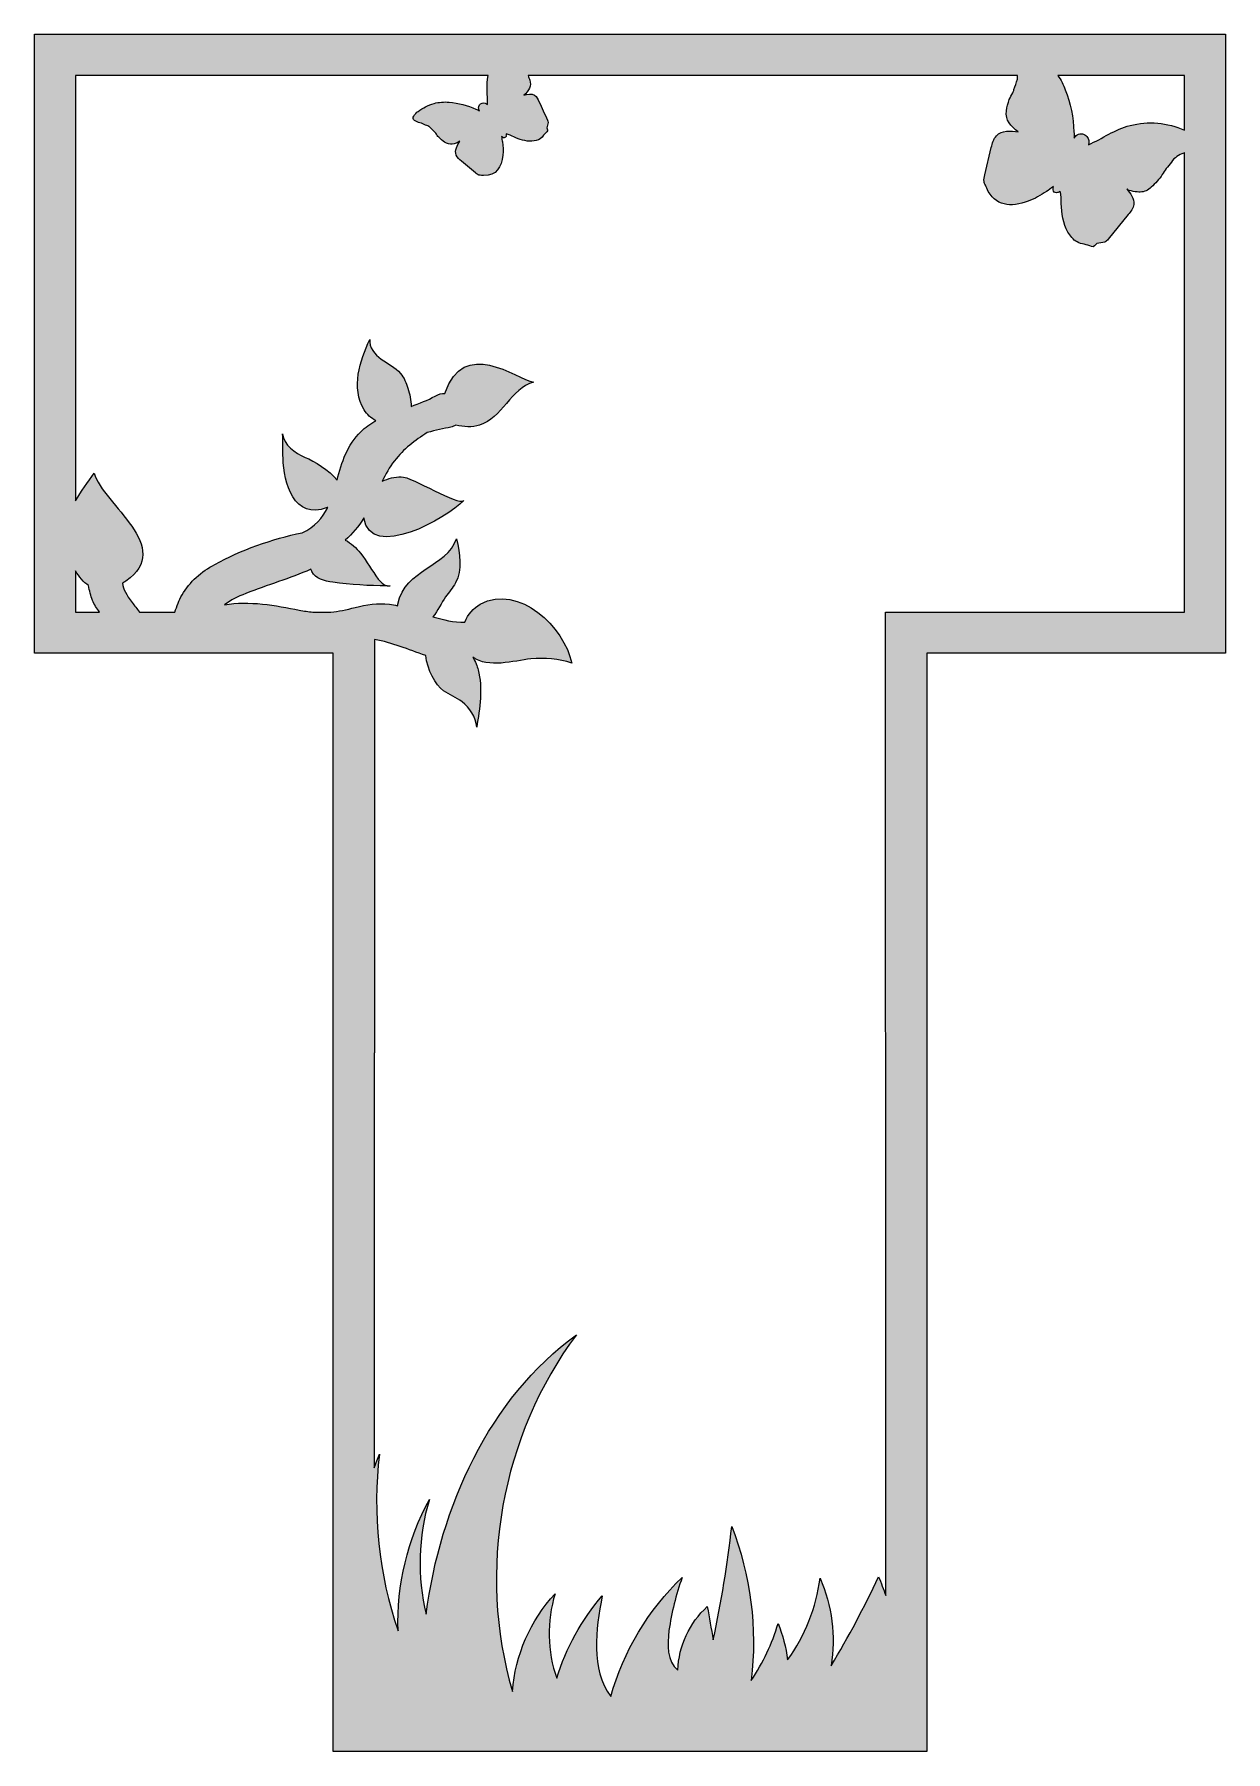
# Model space of a CAD drawing. Header units: millimetres. Extents: x 91 to 649, y -301 to -24.
# Drawn here: x 562.8 to 649.5, y -300.7 to -175.7 of the extents above; entities that cross this region are included whole.
import ezdxf

# ---------------------------------------------------------------- set-up
doc = ezdxf.new("R2010")
doc.units = ezdxf.units.MM
doc.header["$MEASUREMENT"] = 0
doc.layers.add('Layer 1', color=7, linetype='Continuous')

# ---------------------------------------------------------------- blocks, each defined once
blk = doc.blocks.new('block 2')
at = {"layer": 'Layer 1'}
h = blk.add_hatch(color=1, dxfattribs=at)
h.dxf.hatch_style = 2
edge = h.paths.add_edge_path()
edge.add_spline(control_points=[(649.49, -220.76), (649.49, -220.76), (649.49, -175.7), (649.49, -175.7), (649.49, -175.7), (562.78, -175.7), (562.78, -175.7), (562.78, -175.7), (562.78, -175.7), (562.78, -175.7), (562.78, -175.7), (562.78, -175.7), (562.78, -175.7), (562.78, -175.7), (562.78, -216.94), (562.78, -216.94), (562.78, -216.94), (562.78, -216.94), (562.78, -216.94), (562.78, -216.94), (562.78, -220.76), (562.78, -220.76), (562.78, -220.76), (584.53, -220.76), (584.53, -220.76), (584.53, -220.76), (584.53, -239.09), (584.53, -239.09), (584.52, -239.09), (584.52, -239.09), (584.52, -239.1), (584.52, -239.1), (584.52, -246.85), (584.52, -246.85), (584.52, -246.85), (584.52, -300.73), (584.52, -300.73), (584.52, -300.73), (584.52, -300.73), (584.52, -300.73), (584.52, -300.73), (627.75, -300.73), (627.75, -300.73), (627.75, -300.73), (627.75, -300.73), (627.75, -300.73), (627.75, -300.73), (627.75, -246.85), (627.75, -246.85), (627.75, -246.85), (627.75, -236.84), (627.75, -236.84), (627.75, -236.83), (627.74, -236.83), (627.74, -236.83), (627.74, -236.83), (627.74, -220.76), (627.74, -220.76), (627.74, -220.76), (649.49, -220.76), (649.49, -220.76)], knot_values=[0, 0, 0, 0, 1, 1, 1, 2, 2, 2, 3, 3, 3, 4, 4, 4, 5, 5, 5, 6, 6, 6, 7, 7, 7, 8, 8, 8, 9, 9, 9, 10, 10, 10, 11, 11, 11, 12, 12, 12, 13, 13, 13, 14, 14, 14, 15, 15, 15, 16, 16, 16, 17, 17, 17, 18, 18, 18, 19, 19, 19, 20, 20, 20, 20], degree=3, periodic=1)
edge = h.paths.add_edge_path()
edge.add_spline(control_points=[(624.74, -217.76), (624.74, -217.76), (624.74, -220.76), (624.74, -220.76), (624.74, -220.76), (624.74, -246.85), (624.74, -246.85), (624.74, -246.85), (624.75, -249.85), (624.75, -249.85), (624.75, -249.85), (624.75, -289.36), (624.75, -289.36), (624.59, -288.9), (624.42, -288.44), (624.23, -287.99), (623.19, -290.21), (622.04, -292.37), (620.78, -294.47), (621.12, -292.33), (620.83, -290.09), (619.97, -288.1), (619.69, -290.24), (618.87, -292.3), (617.61, -294.05), (617.49, -293.14), (617.25, -292.24), (616.91, -291.39), (616.48, -292.86), (615.82, -294.27), (614.96, -295.54), (615.41, -291.76), (614.92, -287.87), (613.54, -284.33), (613.23, -287.1), (612.78, -289.86), (612.19, -292.58), (612.05, -291.77), (611.9, -290.97), (611.76, -290.17), (610.47, -291.34), (609.68, -293.05), (609.62, -294.79), (608.83, -294.14), (608.83, -292.94), (608.97, -291.92), (609.16, -290.6), (609.48, -289.3), (609.93, -288.05), (607.46, -290.4), (605.64, -293.43), (604.74, -296.72), (603.24, -294.68), (603.64, -291.87), (604.12, -289.38), (602.61, -291.13), (601.47, -293.19), (600.8, -295.39), (600.11, -293.42), (600.07, -291.23), (600.68, -289.23), (598.89, -291.16), (597.78, -293.71), (597.58, -296.34), (594.99, -287.6), (596.77, -277.68), (602.24, -270.38), (595.84, -275.05), (592.34, -282.89), (591.29, -290.73), (590.64, -287.98), (590.72, -285.07), (591.53, -282.36), (589.95, -285.27), (589.15, -288.61), (589.25, -291.93), (587.84, -287.82), (587.38, -283.39), (587.89, -279.07), (587.77, -279.4), (587.64, -279.73), (587.52, -280.06), (587.52, -280.06), (587.52, -249.85), (587.52, -249.85), (587.52, -249.85), (587.53, -249.85), (587.53, -249.85), (587.53, -249.85), (587.53, -246.85), (587.53, -246.85), (587.53, -246.85), (587.53, -220.76), (587.53, -220.76), (587.53, -220.76), (587.53, -219.77), (587.53, -219.77), (588.85, -219.98), (589.96, -220.49), (591.28, -220.93), (591.36, -221.95), (591.98, -223.08), (592.56, -223.49), (592.99, -223.79), (593.49, -223.98), (593.91, -224.29), (594.5, -224.73), (594.89, -225.41), (594.98, -226.14), (595.2, -224.75), (595.43, -223.32), (595.08, -221.96), (595.02, -221.71), (594.88, -221.38), (594.69, -221.04), (595.82, -221.88), (597.67, -221.31), (598.92, -221.17), (599.92, -221.07), (600.94, -221.17), (601.9, -221.48), (601.36, -218.9), (598.06, -215.65), (595.24, -217.19), (594.74, -217.46), (594.34, -217.94), (594.11, -218.49), (593.31, -218.52), (592.55, -218.34), (591.79, -218.1), (592.14, -217.66), (592.41, -217.1), (592.71, -216.65), (592.95, -216.31), (593.24, -216.01), (593.44, -215.64), (593.96, -214.68), (593.74, -213.5), (593.51, -212.43), (592.77, -214.51), (589.78, -214.6), (589.24, -217.18), (589.23, -217.22), (589.23, -217.26), (589.22, -217.3), (589.02, -217.25), (588.82, -217.22), (588.62, -217.19), (587.75, -217.09), (586.97, -217.2), (586.12, -217.43), (585.49, -217.6), (584.92, -217.71), (584.36, -217.76), (584.36, -217.76), (583.05, -217.76), (583.05, -217.76), (582.73, -217.73), (582.4, -217.69), (582.05, -217.62), (580.4, -217.29), (578.37, -216.91), (576.63, -217.24), (577.07, -216.89), (577.59, -216.64), (578.17, -216.41), (579.75, -215.78), (581.38, -215.33), (582.91, -214.65), (582.93, -214.7), (582.95, -214.76), (582.98, -214.81), (583.24, -215.35), (583.91, -215.51), (584.5, -215.59), (585.81, -215.77), (587.13, -215.86), (588.46, -215.85), (588.2, -215.8), (587.98, -215.58), (587.81, -215.36), (587.35, -214.75), (586.99, -214.07), (586.52, -213.48), (586.21, -213.1), (585.84, -212.75), (585.41, -212.52), (585.93, -212.08), (586.38, -211.52), (586.76, -210.91), (587.26, -214.09), (592.81, -210.92), (594.03, -209.65), (593.66, -210.05), (590.25, -207.91), (589.48, -207.91), (589.02, -207.92), (588.53, -208.03), (588.1, -208.24), (588.35, -207.73), (588.63, -207.22), (588.99, -206.76), (589.66, -205.88), (590.48, -205.26), (591.38, -204.7), (591.99, -204.53), (592.58, -204.4), (593.09, -204.3), (593.23, -204.27), (593.35, -204.22), (593.45, -204.16), (594.03, -204.29), (594.63, -204.34), (595.19, -204.16), (596.81, -203.65), (597.47, -201.47), (599.11, -201.03), (597.83, -200.77), (594.03, -197.73), (592.66, -201.84), (592.44, -201.84), (592.21, -201.9), (591.95, -202.04), (591.41, -202.34), (590.81, -202.57), (590.2, -202.79), (590.21, -202.35), (590.11, -201.89), (589.97, -201.47), (589.85, -201.08), (589.7, -200.7), (589.43, -200.39), (589.06, -199.94), (588.51, -199.69), (588.03, -199.35), (587.56, -199.01), (587.13, -198.49), (587.19, -197.91), (586.85, -198.74), (586.5, -199.57), (586.36, -200.45), (586.22, -201.32), (586.3, -202.27), (586.78, -203.03), (586.99, -203.38), (587.29, -203.64), (587.63, -203.84), (587.24, -204.06), (586.87, -204.32), (586.54, -204.64), (585.56, -205.58), (585.15, -206.87), (584.81, -208.15), (584.24, -207.43), (583.16, -206.77), (582.5, -206.5), (581.73, -206.18), (580.92, -205.61), (580.85, -204.78), (580.86, -205.38), (580.87, -205.97), (580.88, -206.57), (580.91, -208.33), (581.68, -211.11), (584.1, -210.16), (584.11, -210.16), (584.12, -210.15), (584.13, -210.15), (583.75, -210.93), (583.21, -211.55), (582.28, -211.99), (580.08, -212.43), (577.78, -213.26), (575.92, -214.29), (574.95, -214.82), (574.08, -215.54), (573.53, -216.51), (573.3, -216.91), (573.15, -217.34), (573.01, -217.76), (573.01, -217.76), (570.43, -217.76), (570.43, -217.76), (570.25, -217.53), (570.07, -217.3), (569.9, -217.07), (569.47, -216.5), (569.24, -216.1), (569.19, -215.67), (569.27, -215.62), (569.35, -215.57), (569.44, -215.51), (573.01, -213.04), (567.78, -209.95), (567.14, -207.65), (566.66, -208.31), (566.18, -208.97), (565.78, -209.67), (565.78, -209.67), (565.78, -178.7), (565.78, -178.7), (565.78, -178.7), (595.81, -178.7), (595.81, -178.7), (595.66, -179.42), (595.79, -180.11), (595.76, -180.82), (595.66, -180.72), (595.53, -180.67), (595.38, -180.71), (595.21, -180.75), (595.1, -180.9), (595.11, -181.07), (595.12, -181.15), (595.15, -181.22), (595.19, -181.28), (595.1, -181.23), (595.01, -181.19), (594.92, -181.15), (594.3, -180.88), (593.65, -180.7), (592.97, -180.64), (592.6, -180.61), (592.23, -180.64), (591.87, -180.73), (591.44, -180.85), (591.06, -181.06), (590.71, -181.31), (590.58, -181.39), (590.48, -181.52), (590.39, -181.65), (590.3, -181.77), (590.33, -181.89), (590.46, -181.97), (590.58, -182.04), (590.7, -182.13), (590.84, -182.15), (590.99, -182.18), (591.12, -182.25), (591.25, -182.31), (591.31, -182.33), (591.36, -182.35), (591.42, -182.37), (591.46, -182.39), (591.5, -182.41), (591.54, -182.44), (591.66, -182.56), (591.78, -182.68), (591.9, -182.79), (591.94, -182.83), (591.98, -182.87), (592.01, -182.91), (592.08, -183), (592.13, -183.12), (592.22, -183.2), (592.35, -183.33), (592.49, -183.45), (592.64, -183.55), (593.01, -183.81), (593.39, -183.69), (593.76, -183.49), (593.56, -183.79), (593.35, -184.15), (593.48, -184.49), (593.55, -184.68), (593.71, -184.81), (593.87, -184.94), (593.87, -184.94), (594.88, -185.79), (594.88, -185.79), (594.96, -185.85), (595.05, -185.92), (595.14, -185.95), (595.2, -185.97), (595.27, -185.97), (595.33, -185.97), (595.38, -185.98), (595.43, -185.98), (595.48, -185.98), (596.41, -186.02), (596.8, -185.36), (596.88, -184.5), (596.92, -184.18), (596.9, -183.86), (596.86, -183.54), (596.84, -183.43), (596.78, -183.27), (596.79, -183.14), (596.83, -183.18), (596.87, -183.21), (596.93, -183.23), (597, -183.25), (597.08, -183.22), (597.11, -183.14), (597.12, -183.12), (597.13, -183.09), (597.13, -183.07), (597.14, -183.05), (597.14, -183.03), (597.13, -183.01), (597.13, -182.99), (597.12, -182.97), (597.12, -182.95), (597.31, -182.99), (597.55, -183.11), (597.67, -183.17), (598.08, -183.35), (598.54, -183.51), (599, -183.48), (599.2, -183.46), (599.43, -183.42), (599.6, -183.3), (599.8, -183.16), (599.9, -182.94), (600.09, -182.79), (600.2, -182.69), (600.08, -182.62), (600.08, -182.51), (600.08, -182.37), (600.18, -182.27), (600.18, -182.13), (600.18, -182.07), (600.15, -182), (600.13, -181.94), (599.92, -181.49), (599.72, -181.04), (599.51, -180.59), (599.43, -180.42), (599.35, -180.24), (599.19, -180.14), (598.97, -179.99), (598.67, -180.05), (598.41, -180.12), (598.53, -180.08), (598.76, -179.74), (598.82, -179.62), (598.9, -179.44), (598.9, -179.24), (598.84, -179.05), (598.8, -178.93), (598.76, -178.82), (598.72, -178.7), (598.72, -178.7), (634.34, -178.7), (634.34, -178.7), (634.34, -178.72), (634.34, -178.74), (634.34, -178.75), (634.35, -178.83), (634.35, -178.9), (634.33, -178.97), (634.25, -179.22), (634.17, -179.47), (634.08, -179.72), (634.06, -179.8), (634.04, -179.88), (634, -179.96), (633.92, -180.12), (633.8, -180.27), (633.74, -180.44), (633.65, -180.71), (633.58, -180.99), (633.54, -181.27), (633.44, -181.97), (633.85, -182.41), (634.4, -182.79), (633.84, -182.72), (633.19, -182.68), (632.81, -183.09), (632.59, -183.31), (632.51, -183.64), (632.43, -183.94), (632.43, -183.94), (631.96, -185.94), (631.96, -185.94), (631.92, -186.1), (631.88, -186.26), (631.91, -186.42), (631.92, -186.51), (631.96, -186.6), (632, -186.69), (632.03, -186.76), (632.07, -186.84), (632.1, -186.91), (632.67, -188.23), (633.88, -188.32), (635.12, -187.85), (635.6, -187.68), (636.03, -187.42), (636.45, -187.15), (636.59, -187.06), (636.77, -186.87), (636.96, -186.79), (636.93, -186.87), (636.92, -186.95), (636.94, -187.03), (636.96, -187.16), (637.05, -187.24), (637.18, -187.23), (637.22, -187.23), (637.26, -187.22), (637.3, -187.21), (637.33, -187.21), (637.35, -187.2), (637.38, -187.17), (637.41, -187.15), (637.43, -187.13), (637.45, -187.11), (637.54, -187.41), (637.52, -187.82), (637.53, -188.03), (637.56, -188.73), (637.65, -189.48), (638.01, -190.1), (638.17, -190.38), (638.39, -190.66), (638.68, -190.82), (639, -191), (639.39, -190.99), (639.72, -191.14), (639.93, -191.24), (639.96, -191.02), (640.11, -190.94), (640.3, -190.85), (640.51, -190.91), (640.7, -190.83), (640.8, -190.78), (640.87, -190.7), (640.93, -190.62), (640.93, -190.62), (642.4, -188.83), (642.4, -188.83), (642.58, -188.6), (642.77, -188.37), (642.8, -188.08), (642.86, -187.66), (642.57, -187.29), (642.3, -186.96), (642.43, -187.11), (643.06, -187.2), (643.27, -187.19), (643.58, -187.18), (643.87, -187.05), (644.08, -186.83), (644.36, -186.54), (644.67, -186.27), (644.87, -185.91), (644.95, -185.76), (645.05, -185.62), (645.16, -185.48), (645.28, -185.32), (645.44, -185.17), (645.55, -185), (645.76, -184.66), (646.09, -184.49), (646.44, -184.35), (646.46, -184.34), (646.47, -184.33), (646.49, -184.32), (646.49, -184.32), (646.49, -217.76), (646.49, -217.76), (646.49, -217.76), (627.74, -217.76), (627.74, -217.76), (627.74, -217.76), (624.74, -217.76), (624.74, -217.76)], knot_values=[0, 0, 0, 0, 1, 1, 1, 2, 2, 2, 3, 3, 3, 4, 4, 4, 5, 5, 5, 6, 6, 6, 7, 7, 7, 8, 8, 8, 9, 9, 9, 10, 10, 10, 11, 11, 11, 12, 12, 12, 13, 13, 13, 14, 14, 14, 15, 15, 15, 16, 16, 16, 17, 17, 17, 18, 18, 18, 19, 19, 19, 20, 20, 20, 21, 21, 21, 22, 22, 22, 23, 23, 23, 24, 24, 24, 25, 25, 25, 26, 26, 26, 27, 27, 27, 28, 28, 28, 29, 29, 29, 30, 30, 30, 31, 31, 31, 32, 32, 32, 33, 33, 33, 34, 34, 34, 35, 35, 35, 36, 36, 36, 37, 37, 37, 38, 38, 38, 39, 39, 39, 40, 40, 40, 41, 41, 41, 42, 42, 42, 43, 43, 43, 44, 44, 44, 45, 45, 45, 46, 46, 46, 47, 47, 47, 48, 48, 48, 49, 49, 49, 50, 50, 50, 51, 51, 51, 52, 52, 52, 53, 53, 53, 54, 54, 54, 55, 55, 55, 56, 56, 56, 57, 57, 57, 58, 58, 58, 59, 59, 59, 60, 60, 60, 61, 61, 61, 62, 62, 62, 63, 63, 63, 64, 64, 64, 65, 65, 65, 66, 66, 66, 67, 67, 67, 68, 68, 68, 69, 69, 69, 70, 70, 70, 71, 71, 71, 72, 72, 72, 73, 73, 73, 74, 74, 74, 75, 75, 75, 76, 76, 76, 77, 77, 77, 78, 78, 78, 79, 79, 79, 80, 80, 80, 81, 81, 81, 82, 82, 82, 83, 83, 83, 84, 84, 84, 85, 85, 85, 86, 86, 86, 87, 87, 87, 88, 88, 88, 89, 89, 89, 90, 90, 90, 91, 91, 91, 92, 92, 92, 93, 93, 93, 94, 94, 94, 95, 95, 95, 96, 96, 96, 97, 97, 97, 98, 98, 98, 99, 99, 99, 100, 100, 100, 101, 101, 101, 102, 102, 102, 103, 103, 103, 104, 104, 104, 105, 105, 105, 106, 106, 106, 107, 107, 107, 108, 108, 108, 109, 109, 109, 110, 110, 110, 111, 111, 111, 112, 112, 112, 113, 113, 113, 114, 114, 114, 115, 115, 115, 116, 116, 116, 117, 117, 117, 118, 118, 118, 119, 119, 119, 120, 120, 120, 121, 121, 121, 122, 122, 122, 123, 123, 123, 124, 124, 124, 125, 125, 125, 126, 126, 126, 127, 127, 127, 128, 128, 128, 129, 129, 129, 130, 130, 130, 131, 131, 131, 132, 132, 132, 133, 133, 133, 134, 134, 134, 135, 135, 135, 136, 136, 136, 137, 137, 137, 138, 138, 138, 139, 139, 139, 140, 140, 140, 141, 141, 141, 142, 142, 142, 143, 143, 143, 144, 144, 144, 145, 145, 145, 146, 146, 146, 147, 147, 147, 148, 148, 148, 149, 149, 149, 150, 150, 150, 151, 151, 151, 152, 152, 152, 153, 153, 153, 154, 154, 154, 155, 155, 155, 156, 156, 156, 157, 157, 157, 158, 158, 158, 159, 159, 159, 160, 160, 160, 161, 161, 161, 162, 162, 162, 163, 163, 163, 164, 164, 164, 165, 165, 165, 166, 166, 166, 167, 167, 167, 168, 168, 168, 169, 169, 169, 170, 170, 170, 171, 171, 171, 172, 172, 172, 173, 173, 173, 174, 174, 174, 175, 175, 175, 176, 176, 176, 177, 177, 177, 178, 178, 178, 179, 179, 179, 180, 180, 180, 181, 181, 181, 182, 182, 182, 183, 183, 183, 184, 184, 184, 185, 185, 185, 186, 186, 186, 187, 187, 187, 188, 188, 188, 189, 189, 189, 189], degree=3, periodic=1)
edge = h.paths.add_edge_path()
edge.add_spline(control_points=[(639.38, -183.14), (639.21, -182.93), (638.93, -182.88), (638.69, -183.02), (638.59, -183.08), (638.51, -183.17), (638.46, -183.27), (638.46, -183.12), (638.46, -182.96), (638.45, -182.8), (638.4, -181.75), (638.21, -180.72), (637.82, -179.74), (637.68, -179.37), (637.5, -179.02), (637.28, -178.7), (637.28, -178.7), (646.49, -178.7), (646.49, -178.7), (646.49, -178.7), (646.49, -182.68), (646.49, -182.68), (645.26, -182.11), (643.85, -182.01), (642.54, -182.34), (641.41, -182.63), (640.53, -183.29), (639.5, -183.74), (639.56, -183.54), (639.54, -183.33), (639.38, -183.14)], knot_values=[0, 0, 0, 0, 1, 1, 1, 2, 2, 2, 3, 3, 3, 4, 4, 4, 5, 5, 5, 6, 6, 6, 7, 7, 7, 8, 8, 8, 9, 9, 9, 10, 10, 10, 10], degree=3, periodic=1)
edge = h.paths.add_edge_path()
edge.add_spline(control_points=[(565.78, -214.76), (566.03, -215.21), (566.35, -215.59), (566.73, -215.83), (566.78, -216.21), (566.88, -216.58), (567.02, -216.91), (567.14, -217.22), (567.31, -217.5), (567.51, -217.76), (567.51, -217.76), (565.78, -217.76), (565.78, -217.76), (565.78, -217.76), (565.78, -214.76), (565.78, -214.76)], knot_values=[0, 0, 0, 0, 1, 1, 1, 2, 2, 2, 3, 3, 3, 4, 4, 4, 5, 5, 5, 5], degree=3, periodic=1)
h = blk.add_hatch(color=1, dxfattribs=at)
h.dxf.hatch_style = 2
edge = h.paths.add_edge_path()
edge.add_spline(control_points=[(588.68, -215.86), (588.61, -215.86), (588.53, -215.85), (588.46, -215.85), (588.53, -215.87), (588.61, -215.87), (588.68, -215.86)], knot_values=[0, 0, 0, 0, 1, 1, 1, 2, 2, 2, 2], degree=3, periodic=1)
at = {"layer": 'Layer 1', "lineweight": 0}
for points, knots in [([(649.49, -220.76), (649.49, -220.76), (649.49, -175.7), (649.49, -175.7), (649.49, -175.7), (562.78, -175.7), (562.78, -175.7), (562.78, -175.7), (562.78, -175.7), (562.78, -175.7), (562.78, -175.7), (562.78, -175.7), (562.78, -175.7), (562.78, -175.7), (562.78, -216.94), (562.78, -216.94), (562.78, -216.94), (562.78, -216.94), (562.78, -216.94), (562.78, -216.94), (562.78, -220.76), (562.78, -220.76), (562.78, -220.76), (584.53, -220.76), (584.53, -220.76), (584.53, -220.76), (584.53, -239.09), (584.53, -239.09), (584.52, -239.09), (584.52, -239.09), (584.52, -239.1), (584.52, -239.1), (584.52, -246.85), (584.52, -246.85), (584.52, -246.85), (584.52, -300.73), (584.52, -300.73), (584.52, -300.73), (584.52, -300.73), (584.52, -300.73), (584.52, -300.73), (627.75, -300.73), (627.75, -300.73), (627.75, -300.73), (627.75, -300.73), (627.75, -300.73), (627.75, -300.73), (627.75, -246.85), (627.75, -246.85), (627.75, -246.85), (627.75, -236.84), (627.75, -236.84), (627.75, -236.83), (627.74, -236.83), (627.74, -236.83), (627.74, -236.83), (627.74, -220.76), (627.74, -220.76), (627.74, -220.76), (649.49, -220.76), (649.49, -220.76)], [0, 0, 0, 0, 1, 1, 1, 2, 2, 2, 3, 3, 3, 4, 4, 4, 5, 5, 5, 6, 6, 6, 7, 7, 7, 8, 8, 8, 9, 9, 9, 10, 10, 10, 11, 11, 11, 12, 12, 12, 13, 13, 13, 14, 14, 14, 15, 15, 15, 16, 16, 16, 17, 17, 17, 18, 18, 18, 19, 19, 19, 20, 20, 20, 20]), ([(624.74, -217.76), (624.74, -217.76), (624.74, -220.76), (624.74, -220.76), (624.74, -220.76), (624.74, -246.85), (624.74, -246.85), (624.74, -246.85), (624.75, -249.85), (624.75, -249.85), (624.75, -249.85), (624.75, -289.36), (624.75, -289.36), (624.59, -288.9), (624.42, -288.44), (624.23, -287.99), (623.19, -290.21), (622.04, -292.37), (620.78, -294.47), (621.12, -292.33), (620.83, -290.09), (619.97, -288.1), (619.69, -290.24), (618.87, -292.3), (617.61, -294.05), (617.49, -293.14), (617.25, -292.24), (616.91, -291.39), (616.48, -292.86), (615.82, -294.27), (614.96, -295.54), (615.41, -291.76), (614.92, -287.87), (613.54, -284.33), (613.23, -287.1), (612.78, -289.86), (612.19, -292.58), (612.05, -291.77), (611.9, -290.97), (611.76, -290.17), (610.47, -291.34), (609.68, -293.05), (609.62, -294.79), (608.83, -294.14), (608.83, -292.94), (608.97, -291.92), (609.16, -290.6), (609.48, -289.3), (609.93, -288.05), (607.46, -290.4), (605.64, -293.43), (604.74, -296.72), (603.24, -294.68), (603.64, -291.87), (604.12, -289.38), (602.61, -291.13), (601.47, -293.19), (600.8, -295.39), (600.11, -293.42), (600.07, -291.23), (600.68, -289.23), (598.89, -291.16), (597.78, -293.71), (597.58, -296.34), (594.99, -287.6), (596.77, -277.68), (602.24, -270.38), (595.84, -275.05), (592.34, -282.89), (591.29, -290.73), (590.64, -287.98), (590.72, -285.07), (591.53, -282.36), (589.95, -285.27), (589.15, -288.61), (589.25, -291.93), (587.84, -287.82), (587.38, -283.39), (587.89, -279.07), (587.77, -279.4), (587.64, -279.73), (587.52, -280.06), (587.52, -280.06), (587.52, -249.85), (587.52, -249.85), (587.52, -249.85), (587.53, -249.85), (587.53, -249.85), (587.53, -249.85), (587.53, -246.85), (587.53, -246.85), (587.53, -246.85), (587.53, -220.76), (587.53, -220.76), (587.53, -220.76), (587.53, -219.77), (587.53, -219.77), (588.85, -219.98), (589.96, -220.49), (591.28, -220.93), (591.36, -221.95), (591.98, -223.08), (592.56, -223.49), (592.99, -223.79), (593.49, -223.98), (593.91, -224.29), (594.5, -224.73), (594.89, -225.41), (594.98, -226.14), (595.2, -224.75), (595.43, -223.32), (595.08, -221.96), (595.02, -221.71), (594.88, -221.38), (594.69, -221.04), (595.82, -221.88), (597.67, -221.31), (598.92, -221.17), (599.92, -221.07), (600.94, -221.17), (601.9, -221.48), (601.36, -218.9), (598.06, -215.65), (595.24, -217.19), (594.74, -217.46), (594.34, -217.94), (594.11, -218.49), (593.31, -218.52), (592.55, -218.34), (591.79, -218.1), (592.14, -217.66), (592.41, -217.1), (592.71, -216.65), (592.95, -216.31), (593.24, -216.01), (593.44, -215.64), (593.96, -214.68), (593.74, -213.5), (593.51, -212.43), (592.77, -214.51), (589.78, -214.6), (589.24, -217.18), (589.23, -217.22), (589.23, -217.26), (589.22, -217.3), (589.02, -217.25), (588.82, -217.22), (588.62, -217.19), (587.75, -217.09), (586.97, -217.2), (586.12, -217.43), (585.49, -217.6), (584.92, -217.71), (584.36, -217.76), (584.36, -217.76), (583.05, -217.76), (583.05, -217.76), (582.73, -217.73), (582.4, -217.69), (582.05, -217.62), (580.4, -217.29), (578.37, -216.91), (576.63, -217.24), (577.07, -216.89), (577.59, -216.64), (578.17, -216.41), (579.75, -215.78), (581.38, -215.33), (582.91, -214.65), (582.93, -214.7), (582.95, -214.76), (582.98, -214.81), (583.24, -215.35), (583.91, -215.51), (584.5, -215.59), (585.81, -215.77), (587.13, -215.86), (588.46, -215.85), (588.2, -215.8), (587.98, -215.58), (587.81, -215.36), (587.35, -214.75), (586.99, -214.07), (586.52, -213.48), (586.21, -213.1), (585.84, -212.75), (585.41, -212.52), (585.93, -212.08), (586.38, -211.52), (586.76, -210.91), (587.26, -214.09), (592.81, -210.92), (594.03, -209.65), (593.66, -210.05), (590.25, -207.91), (589.48, -207.91), (589.02, -207.92), (588.53, -208.03), (588.1, -208.24), (588.35, -207.73), (588.63, -207.22), (588.99, -206.76), (589.66, -205.88), (590.48, -205.26), (591.38, -204.7), (591.99, -204.53), (592.58, -204.4), (593.09, -204.3), (593.23, -204.27), (593.35, -204.22), (593.45, -204.16), (594.03, -204.29), (594.63, -204.34), (595.19, -204.16), (596.81, -203.65), (597.47, -201.47), (599.11, -201.03), (597.83, -200.77), (594.03, -197.73), (592.66, -201.84), (592.44, -201.84), (592.21, -201.9), (591.95, -202.04), (591.41, -202.34), (590.81, -202.57), (590.2, -202.79), (590.21, -202.35), (590.11, -201.89), (589.97, -201.47), (589.85, -201.08), (589.7, -200.7), (589.43, -200.39), (589.06, -199.94), (588.51, -199.69), (588.03, -199.35), (587.56, -199.01), (587.13, -198.49), (587.19, -197.91), (586.85, -198.74), (586.5, -199.57), (586.36, -200.45), (586.22, -201.32), (586.3, -202.27), (586.78, -203.03), (586.99, -203.38), (587.29, -203.64), (587.63, -203.84), (587.24, -204.06), (586.87, -204.32), (586.54, -204.64), (585.56, -205.58), (585.15, -206.87), (584.81, -208.15), (584.24, -207.43), (583.16, -206.77), (582.5, -206.5), (581.73, -206.18), (580.92, -205.61), (580.85, -204.78), (580.86, -205.38), (580.87, -205.97), (580.88, -206.57), (580.91, -208.33), (581.68, -211.11), (584.1, -210.16), (584.11, -210.16), (584.12, -210.15), (584.13, -210.15), (583.75, -210.93), (583.21, -211.55), (582.28, -211.99), (580.08, -212.43), (577.78, -213.26), (575.92, -214.29), (574.95, -214.82), (574.08, -215.54), (573.53, -216.51), (573.3, -216.91), (573.15, -217.34), (573.01, -217.76), (573.01, -217.76), (570.43, -217.76), (570.43, -217.76), (570.25, -217.53), (570.07, -217.3), (569.9, -217.07), (569.47, -216.5), (569.24, -216.1), (569.19, -215.67), (569.27, -215.62), (569.35, -215.57), (569.44, -215.51), (573.01, -213.04), (567.78, -209.95), (567.14, -207.65), (566.66, -208.31), (566.18, -208.97), (565.78, -209.67), (565.78, -209.67), (565.78, -178.7), (565.78, -178.7), (565.78, -178.7), (595.81, -178.7), (595.81, -178.7), (595.66, -179.42), (595.79, -180.11), (595.76, -180.82), (595.66, -180.72), (595.53, -180.67), (595.38, -180.71), (595.21, -180.75), (595.1, -180.9), (595.11, -181.07), (595.12, -181.15), (595.15, -181.22), (595.19, -181.28), (595.1, -181.23), (595.01, -181.19), (594.92, -181.15), (594.3, -180.88), (593.65, -180.7), (592.97, -180.64), (592.6, -180.61), (592.23, -180.64), (591.87, -180.73), (591.44, -180.85), (591.06, -181.06), (590.71, -181.31), (590.58, -181.39), (590.48, -181.52), (590.39, -181.65), (590.3, -181.77), (590.33, -181.89), (590.46, -181.97), (590.58, -182.04), (590.7, -182.13), (590.84, -182.15), (590.99, -182.18), (591.12, -182.25), (591.25, -182.31), (591.31, -182.33), (591.36, -182.35), (591.42, -182.37), (591.46, -182.39), (591.5, -182.41), (591.54, -182.44), (591.66, -182.56), (591.78, -182.68), (591.9, -182.79), (591.94, -182.83), (591.98, -182.87), (592.01, -182.91), (592.08, -183), (592.13, -183.12), (592.22, -183.2), (592.35, -183.33), (592.49, -183.45), (592.64, -183.55), (593.01, -183.81), (593.39, -183.69), (593.76, -183.49), (593.56, -183.79), (593.35, -184.15), (593.48, -184.49), (593.55, -184.68), (593.71, -184.81), (593.87, -184.94), (593.87, -184.94), (594.88, -185.79), (594.88, -185.79), (594.96, -185.85), (595.05, -185.92), (595.14, -185.95), (595.2, -185.97), (595.27, -185.97), (595.33, -185.97), (595.38, -185.98), (595.43, -185.98), (595.48, -185.98), (596.41, -186.02), (596.8, -185.36), (596.88, -184.5), (596.92, -184.18), (596.9, -183.86), (596.86, -183.54), (596.84, -183.43), (596.78, -183.27), (596.79, -183.14), (596.83, -183.18), (596.87, -183.21), (596.93, -183.23), (597, -183.25), (597.08, -183.22), (597.11, -183.14), (597.12, -183.12), (597.13, -183.09), (597.13, -183.07), (597.14, -183.05), (597.14, -183.03), (597.13, -183.01), (597.13, -182.99), (597.12, -182.97), (597.12, -182.95), (597.31, -182.99), (597.55, -183.11), (597.67, -183.17), (598.08, -183.35), (598.54, -183.51), (599, -183.48), (599.2, -183.46), (599.43, -183.42), (599.6, -183.3), (599.8, -183.16), (599.9, -182.94), (600.09, -182.79), (600.2, -182.69), (600.08, -182.62), (600.08, -182.51), (600.08, -182.37), (600.18, -182.27), (600.18, -182.13), (600.18, -182.07), (600.15, -182), (600.13, -181.94), (599.92, -181.49), (599.72, -181.04), (599.51, -180.59), (599.43, -180.42), (599.35, -180.24), (599.19, -180.14), (598.97, -179.99), (598.67, -180.05), (598.41, -180.12), (598.53, -180.08), (598.76, -179.74), (598.82, -179.62), (598.9, -179.44), (598.9, -179.24), (598.84, -179.05), (598.8, -178.93), (598.76, -178.82), (598.72, -178.7), (598.72, -178.7), (634.34, -178.7), (634.34, -178.7), (634.34, -178.72), (634.34, -178.74), (634.34, -178.75), (634.35, -178.83), (634.35, -178.9), (634.33, -178.97), (634.25, -179.22), (634.17, -179.47), (634.08, -179.72), (634.06, -179.8), (634.04, -179.88), (634, -179.96), (633.92, -180.12), (633.8, -180.27), (633.74, -180.44), (633.65, -180.71), (633.58, -180.99), (633.54, -181.27), (633.44, -181.97), (633.85, -182.41), (634.4, -182.79), (633.84, -182.72), (633.19, -182.68), (632.81, -183.09), (632.59, -183.31), (632.51, -183.64), (632.43, -183.94), (632.43, -183.94), (631.96, -185.94), (631.96, -185.94), (631.92, -186.1), (631.88, -186.26), (631.91, -186.42), (631.92, -186.51), (631.96, -186.6), (632, -186.69), (632.03, -186.76), (632.07, -186.84), (632.1, -186.91), (632.67, -188.23), (633.88, -188.32), (635.12, -187.85), (635.6, -187.68), (636.03, -187.42), (636.45, -187.15), (636.59, -187.06), (636.77, -186.87), (636.96, -186.79), (636.93, -186.87), (636.92, -186.95), (636.94, -187.03), (636.96, -187.16), (637.05, -187.24), (637.18, -187.23), (637.22, -187.23), (637.26, -187.22), (637.3, -187.21), (637.33, -187.21), (637.35, -187.2), (637.38, -187.17), (637.41, -187.15), (637.43, -187.13), (637.45, -187.11), (637.54, -187.41), (637.52, -187.82), (637.53, -188.03), (637.56, -188.73), (637.65, -189.48), (638.01, -190.1), (638.17, -190.38), (638.39, -190.66), (638.68, -190.82), (639, -191), (639.39, -190.99), (639.72, -191.14), (639.93, -191.24), (639.96, -191.02), (640.11, -190.94), (640.3, -190.85), (640.51, -190.91), (640.7, -190.83), (640.8, -190.78), (640.87, -190.7), (640.93, -190.62), (640.93, -190.62), (642.4, -188.83), (642.4, -188.83), (642.58, -188.6), (642.77, -188.37), (642.8, -188.08), (642.86, -187.66), (642.57, -187.29), (642.3, -186.96), (642.43, -187.11), (643.06, -187.2), (643.27, -187.19), (643.58, -187.18), (643.87, -187.05), (644.08, -186.83), (644.36, -186.54), (644.67, -186.27), (644.87, -185.91), (644.95, -185.76), (645.05, -185.62), (645.16, -185.48), (645.28, -185.32), (645.44, -185.17), (645.55, -185), (645.76, -184.66), (646.09, -184.49), (646.44, -184.35), (646.46, -184.34), (646.47, -184.33), (646.49, -184.32), (646.49, -184.32), (646.49, -217.76), (646.49, -217.76), (646.49, -217.76), (627.74, -217.76), (627.74, -217.76), (627.74, -217.76), (624.74, -217.76), (624.74, -217.76)], [0, 0, 0, 0, 1, 1, 1, 2, 2, 2, 3, 3, 3, 4, 4, 4, 5, 5, 5, 6, 6, 6, 7, 7, 7, 8, 8, 8, 9, 9, 9, 10, 10, 10, 11, 11, 11, 12, 12, 12, 13, 13, 13, 14, 14, 14, 15, 15, 15, 16, 16, 16, 17, 17, 17, 18, 18, 18, 19, 19, 19, 20, 20, 20, 21, 21, 21, 22, 22, 22, 23, 23, 23, 24, 24, 24, 25, 25, 25, 26, 26, 26, 27, 27, 27, 28, 28, 28, 29, 29, 29, 30, 30, 30, 31, 31, 31, 32, 32, 32, 33, 33, 33, 34, 34, 34, 35, 35, 35, 36, 36, 36, 37, 37, 37, 38, 38, 38, 39, 39, 39, 40, 40, 40, 41, 41, 41, 42, 42, 42, 43, 43, 43, 44, 44, 44, 45, 45, 45, 46, 46, 46, 47, 47, 47, 48, 48, 48, 49, 49, 49, 50, 50, 50, 51, 51, 51, 52, 52, 52, 53, 53, 53, 54, 54, 54, 55, 55, 55, 56, 56, 56, 57, 57, 57, 58, 58, 58, 59, 59, 59, 60, 60, 60, 61, 61, 61, 62, 62, 62, 63, 63, 63, 64, 64, 64, 65, 65, 65, 66, 66, 66, 67, 67, 67, 68, 68, 68, 69, 69, 69, 70, 70, 70, 71, 71, 71, 72, 72, 72, 73, 73, 73, 74, 74, 74, 75, 75, 75, 76, 76, 76, 77, 77, 77, 78, 78, 78, 79, 79, 79, 80, 80, 80, 81, 81, 81, 82, 82, 82, 83, 83, 83, 84, 84, 84, 85, 85, 85, 86, 86, 86, 87, 87, 87, 88, 88, 88, 89, 89, 89, 90, 90, 90, 91, 91, 91, 92, 92, 92, 93, 93, 93, 94, 94, 94, 95, 95, 95, 96, 96, 96, 97, 97, 97, 98, 98, 98, 99, 99, 99, 100, 100, 100, 101, 101, 101, 102, 102, 102, 103, 103, 103, 104, 104, 104, 105, 105, 105, 106, 106, 106, 107, 107, 107, 108, 108, 108, 109, 109, 109, 110, 110, 110, 111, 111, 111, 112, 112, 112, 113, 113, 113, 114, 114, 114, 115, 115, 115, 116, 116, 116, 117, 117, 117, 118, 118, 118, 119, 119, 119, 120, 120, 120, 121, 121, 121, 122, 122, 122, 123, 123, 123, 124, 124, 124, 125, 125, 125, 126, 126, 126, 127, 127, 127, 128, 128, 128, 129, 129, 129, 130, 130, 130, 131, 131, 131, 132, 132, 132, 133, 133, 133, 134, 134, 134, 135, 135, 135, 136, 136, 136, 137, 137, 137, 138, 138, 138, 139, 139, 139, 140, 140, 140, 141, 141, 141, 142, 142, 142, 143, 143, 143, 144, 144, 144, 145, 145, 145, 146, 146, 146, 147, 147, 147, 148, 148, 148, 149, 149, 149, 150, 150, 150, 151, 151, 151, 152, 152, 152, 153, 153, 153, 154, 154, 154, 155, 155, 155, 156, 156, 156, 157, 157, 157, 158, 158, 158, 159, 159, 159, 160, 160, 160, 161, 161, 161, 162, 162, 162, 163, 163, 163, 164, 164, 164, 165, 165, 165, 166, 166, 166, 167, 167, 167, 168, 168, 168, 169, 169, 169, 170, 170, 170, 171, 171, 171, 172, 172, 172, 173, 173, 173, 174, 174, 174, 175, 175, 175, 176, 176, 176, 177, 177, 177, 178, 178, 178, 179, 179, 179, 180, 180, 180, 181, 181, 181, 182, 182, 182, 183, 183, 183, 184, 184, 184, 185, 185, 185, 186, 186, 186, 187, 187, 187, 188, 188, 188, 189, 189, 189, 189]), ([(639.38, -183.14), (639.21, -182.93), (638.93, -182.88), (638.69, -183.02), (638.59, -183.08), (638.51, -183.17), (638.46, -183.27), (638.46, -183.12), (638.46, -182.96), (638.45, -182.8), (638.4, -181.75), (638.21, -180.72), (637.82, -179.74), (637.68, -179.37), (637.5, -179.02), (637.28, -178.7), (637.28, -178.7), (646.49, -178.7), (646.49, -178.7), (646.49, -178.7), (646.49, -182.68), (646.49, -182.68), (645.26, -182.11), (643.85, -182.01), (642.54, -182.34), (641.41, -182.63), (640.53, -183.29), (639.5, -183.74), (639.56, -183.54), (639.54, -183.33), (639.38, -183.14)], [0, 0, 0, 0, 1, 1, 1, 2, 2, 2, 3, 3, 3, 4, 4, 4, 5, 5, 5, 6, 6, 6, 7, 7, 7, 8, 8, 8, 9, 9, 9, 10, 10, 10, 10]), ([(565.78, -214.76), (566.03, -215.21), (566.35, -215.59), (566.73, -215.83), (566.78, -216.21), (566.88, -216.58), (567.02, -216.91), (567.14, -217.22), (567.31, -217.5), (567.51, -217.76), (567.51, -217.76), (565.78, -217.76), (565.78, -217.76), (565.78, -217.76), (565.78, -214.76), (565.78, -214.76)], [0, 0, 0, 0, 1, 1, 1, 2, 2, 2, 3, 3, 3, 4, 4, 4, 5, 5, 5, 5]), ([(588.68, -215.86), (588.61, -215.86), (588.53, -215.85), (588.46, -215.85), (588.53, -215.87), (588.61, -215.87), (588.68, -215.86)], [0, 0, 0, 0, 1, 1, 1, 2, 2, 2, 2])]:
    blk.add_open_spline(points, degree=3, knots=knots, dxfattribs=at)

msp = doc.modelspace()

# ---------------------------------------------------------------- block references
at = {"layer": 'Layer 1'}
msp.add_blockref('block 2', (0, 0), dxfattribs=at)

doc.saveas('drawing.dxf')
